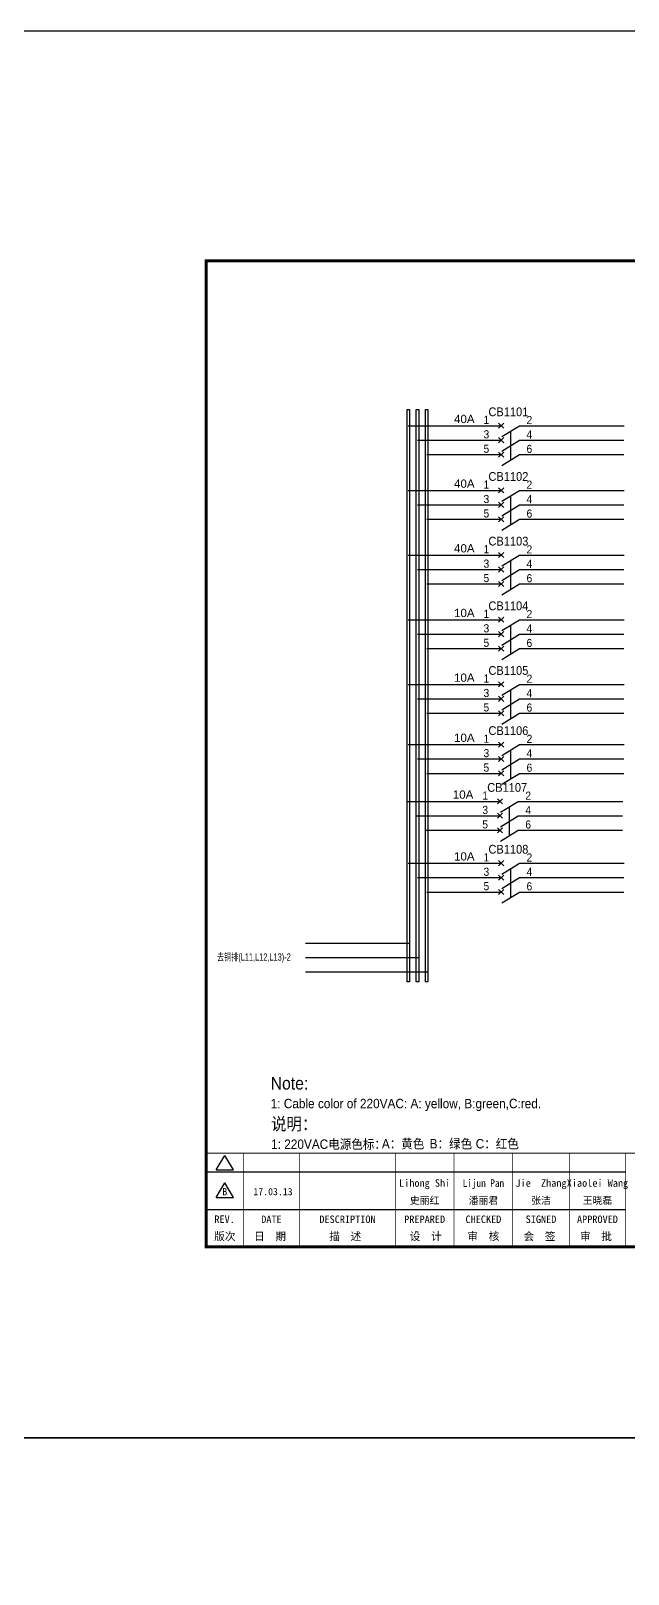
# Model space of a CAD drawing. Extents: x 79822 to 122366, y -56021 to -28815.
# Drawn here: x 95914 to 97821, y -42339 to -37406 of the extents above; entities that cross this region are included whole.
import ezdxf
from ezdxf.enums import TextEntityAlignment as Align
from ezdxf.lldxf.tags import DXFTag

# ---------------------------------------------------------------- set-up
doc = ezdxf.new("R2010")
doc.units = 0
doc.header["$LTSCALE"] = 100
doc.header["$MEASUREMENT"] = 0
for name, color, linetype in [('t', 1, 'Continuous'), ('标准图框及表格', 7, 'Continuous'), ('空气开关', 7, 'Continuous')]:
    doc.layers.add(name, color=color, linetype=linetype)
doc.styles.add('HZ', font='arial.ttf', dxfattribs={"width": 0.7})
doc.styles.get("Standard").update_dxf_attribs({"font": ''})
doc.styles.get('Standard').set_extended_font_data('SimSun')
tags = doc.linetypes.add('CENTER', pattern=[2, 1.25, -0.25, 0.25, -0.25]).pattern_tags.tags
tags[10:11] = [DXFTag(74, 4), DXFTag(75, 0), DXFTag(340, '0'), DXFTag(46, 1.0), DXFTag(50, 0.0), DXFTag(44, 0.0), DXFTag(45, 0.0)]
tags[8:9] = [DXFTag(74, 4), DXFTag(75, 0), DXFTag(340, '0'), DXFTag(46, 1.0), DXFTag(50, 0.0), DXFTag(44, 0.0), DXFTag(45, 0.0)]
tags[6:7] = [DXFTag(74, 4), DXFTag(75, 0), DXFTag(340, '0'), DXFTag(46, 1.0), DXFTag(50, 0.0), DXFTag(44, 0.0), DXFTag(45, 0.0)]
tags[4:5] = [DXFTag(74, 4), DXFTag(75, 0), DXFTag(340, '0'), DXFTag(46, 1.0), DXFTag(50, 0.0), DXFTag(44, 0.0), DXFTag(45, 0.0)]
pattern_1 = [(45, (0, 0), (-0.736262898216564, 0.7362628982165641), [])]

# ---------------------------------------------------------------- blocks, each defined once
blk = doc.blocks.new('供电端子')
at = {"style": 'HZ', "width": 0.7}
blk.add_attdef('供电端子', (0, 0), '', height=17, dxfattribs=at)
blk = doc.blocks.new('图框')
at = {"layer": '标准图框及表格'}
h = blk.add_hatch(dxfattribs=at)
h.set_pattern_fill('ANSI31', color=5, scale=8.329863809039892, style=0)
h.set_pattern_definition(pattern_1)
edge = h.paths.add_edge_path()
edge.add_arc((2399.257256036391, -2998.153851416566), 55.18534773488954, 238.1092081981581, 291.6531626184834)
edge.add_line((2419.619937407027, -3049.445018414634), (2388.525499730735, -3070.242821799802))
edge.add_arc((2238.907377712399, -3078.328790578547), 135.3602868968974, 346.3915348661821, 374.2500326978034)
edge.add_line((2370.467593623529, -3110.177132109857), (2397.50623789792, -3087.85242802291))
edge.add_line((2391.339199201146, -3080.281448750429), (2396.143986595598, -3080.898839897796))
edge.add_spline(control_points=[(2397.470018868538, -3087.887634953957), (2398.35948137939, -3087.023080631327), (2399.970992452319, -3085.456697735681), (2399.869182150054, -3081.252294174519), (2397.426500162081, -3081.012803431273), (2396.121921064187, -3080.884897048199)], knot_values=[0, 0, 0, 0, 6.844331067525468, 12.40042740766005, 18.76924275352248, 18.76924275352248, 18.76924275352248, 18.76924275352248], weights=[1, 1, 1, 1, 1, 1], degree=3, periodic=0)
edge.add_spline(control_points=[(2388.515363058686, -3070.265433304907), (2387.789374929038, -3070.86905758363), (2386.478198365832, -3071.959237952229), (2385.544096281083, -3073.38263759949), (2385.127199159644, -3074.017912079413)], knot_values=[0, 0, 0, 0, 5.253673658024614, 9.488438564008057, 9.488438564008057, 9.488438564008057, 9.488438564008057], weights=[1, 1, 1, 1, 1], degree=3, periodic=0)
edge.add_spline(control_points=[(2386.272665588534, -3072.281716856574), (2385.721471206634, -3072.905523096015), (2384.632427465753, -3074.386714445929), (2384.912828655535, -3077.72895088909), (2387.858851342782, -3079.895552619193), (2390.185443934519, -3080.145534927004), (2391.314573401905, -3080.266855002868)], knot_values=[10.66597461496156, 10.66597461496156, 10.66597461496156, 10.66597461496156, 18.97770399508879, 28.89455822145742, 41.119553648298, 52.64692538081317, 52.64692538081317, 52.64692538081317, 52.64692538081317], weights=[1, 1, 1, 1, 1, 1, 1], degree=3, periodic=0)
h = blk.add_hatch(dxfattribs=at)
h.set_pattern_fill('ANSI31', color=3, scale=8.329863809039892, style=0)
h.set_pattern_definition(pattern_1)
edge = h.paths.add_edge_path()
edge.add_line((2402.469732125144, -3075.776359090531), (2407.706041465404, -3076.440586092609))
edge.add_spline(control_points=[(2401.044493204623, -3068.769946203269), (2400.155030693568, -3069.634500525768), (2398.543519620813, -3071.200883421574), (2398.645329922932, -3075.40528698259), (2401.088011911052, -3075.644777725895), (2402.392591008975, -3075.772684108895)], knot_values=[0, 0, 0, 0, 6.844331067526932, 12.40042740766158, 18.76924275352342, 18.76924275352342, 18.76924275352342, 18.76924275352342], weights=[1, 1, 1, 1, 1, 1], degree=3, periodic=0)
edge.add_line((2428.046918449632, -3046.480449047325), (2401.008274175249, -3068.805153134272))
edge.add_spline(control_points=[(2412.625169549749, -3083.918607966574), (2413.015644598316, -3083.422785431954), (2413.86377905187, -3082.052674005965), (2413.601683417044, -3078.928630268005), (2410.655660730175, -3076.762028538062), (2408.329068138031, -3076.512046230251), (2407.199938671052, -3076.390726154226)], knot_values=[12.65408913243743, 12.65408913243743, 12.65408913243743, 12.65408913243743, 18.97770399508879, 28.89455822145742, 41.119553648298, 52.64692538081317, 52.64692538081317, 52.64692538081317, 52.64692538081317], weights=[1, 1, 1, 1, 1, 1, 1], degree=3, periodic=0)
edge.add_line((2411.626283690712, -3084.975693399283), (2412.781242849298, -3083.732051979769))
edge.add_line((2410.021343801694, -3086.399138189481), (2411.626283690712, -3084.975693399414))
edge.add_line((2378.894574665755, -3107.212562742519), (2409.989012342048, -3086.414759357351))
edge.add_arc((2399.257256036391, -3158.503729740543), 55.18534773488965, 58.10920819815809, 111.6531626184834)
edge.add_arc((2559.607134360383, -3078.328790578547), 135.360286896897, 166.3915348661823, 194.2500326978024)
at = {"color": 7}
for p, q in [((2215.642035047145, -2851.581424744189), (2215.642035047145, -3151.581424744189)), ((3115.642035047145, -2851.581424744189), (3115.642035047145, -3151.581424744189)), ((0, -2911.581424744189), (1340.158172602998, -2911.581424744189)), ((2215.642035047145, -3001.581424744189), (3115.642035047145, -3001.581424744189)), ((3115.642035047145, -3001.581424744189), (4115.642035047145, -3001.581424744189)), ((3791.785572043125, -3001.581424744189), (3791.785572043125, -3151.581424744189)), ((0, -3031.581424744189), (1340.158172602998, -3031.581424744189)), ((4115.642035047145, -3076.581424744189), (3115.642035047145, -3076.581424744189))]:
    blk.add_line(p, q, dxfattribs=at)
at = {"color": 7, "const_width": 3}
blk.add_lwpolyline([(4115.642035047145, -2851.581424744189), (0, -2851.581424744189)], dxfattribs=at)
at = {"layer": 't', "color": 7}
for p, q in [((31.94938321653171, -2904.992613363662), (59.89920926059131, -2859.122325316828)), ((87.8490353046218, -2904.992613363662), (59.89920926059131, -2859.122325316828)), ((31.94938321653171, -2904.992613363662), (87.8490353046218, -2904.992613363662)), ((31.94938321653171, -2992.977239491032), (59.89920926059131, -2947.106951444141)), ((87.8490353046218, -2992.977239491032), (59.89920926059131, -2947.106951444141)), ((31.94938321653171, -2992.977239491032), (87.8490353046218, -2992.977239491032))]:
    blk.add_line(p, q, dxfattribs=at)
at = {"layer": 't', "color": 7, "const_width": 9.61519705431492}
blk.add_lwpolyline([(4115.642035047145, -3151.581424744189), (4115.642035047145, 0), (0, 0), (0, -3151.581424744189)], close=True, dxfattribs=at)
at = {"layer": 't', "color": 7, "const_width": 2.40379926357873}
for points in [[(118.7653193609731, -2852.783324375967), (118.7653193609731, -3151.581424744189)], [(299.0502641293569, -2852.783324375967), (299.0502641293569, -3151.581424744189)], [(604.3883150879992, -2852.783324375967), (604.3883150879992, -3156.41304604568)], [(791.9882990770857, -2852.783324375967), (791.9882990770857, -3156.41304604568)], [(979.588283066143, -2852.783324375967), (979.588283066143, -3156.41304604568)], [(1159.873227834585, -2852.783324375967), (1159.873227834585, -3156.41304604568)], [(1340.158172602998, -2852.783324375967), (1340.158172602998, -3156.41304604568)]]:
    blk.add_lwpolyline(points, dxfattribs=at)
at = {"color": 7, "linetype": 'CENTER'}
for s, height, p in [('图纸编号：', 24, (3125.2212882557, -3066.664538382978)), ('杭州和利时自动化有限公司', 27, (2542.549152440595, -3121.114498389041)), ('文档号：', 24, (3124.032392707933, -3138.728717091954))]:
    blk.add_text(s, height=height, dxfattribs=at).set_placement(p)
at = {"color": 7, "flags": 8}
for tag, p, height in [('DWG.NAME:', (1381.636459220965, -2910.37952511241), 25), ('PROJECTNAME:', (3125.480185663539, -2912.807924402037), 24), ('PROJECTNAME：', (3339.10867075545, -2913.108539231762), 25), ('DWG.NO.:', (3128.186172261583, -3030.402470643486), 24), ('图纸编号', (3315.362718925957, -3052.404678158069), 24), ('FILENO.:', (3128.672545599984, -3106.104124450346), 24), ('文档号', (3317.726365529132, -3124.132485953713), 24)]:
    blk.add_attdef(tag, p, '', height=height, dxfattribs=at)
for tag, height, p in [('RENLIU', 24, (698.1883070825425, -2950.380597809435)), ('SHUFENWANG', 24, (885.7882910716289, -2950.380597809435)), ('FANGHOU', 24, (1069.730755450379, -2950.380597809435)), ('DANDANLI', 24, (1250.015700218792, -2950.380597809435)), ('A', 23, (59.89920926059131, -2974.881554149018)), ('设计时间', 23, (213.8658221408186, -2974.881554149018)), ('刘仁', 23, (698.1883070825425, -3002.188376027443)), ('王姝芬', 23, (885.7882910716289, -3002.188376027443)), ('侯方', 23, (1069.730755450379, -3002.188376027443)), ('李丹丹', 23, (1250.015700218792, -3002.188376027443)), ('#10STATIONONTROLCABINETCOVER', 30, (1777.900103825072, -3017.182374560078)), ('REV.', 24, (59.38265968048654, -3063.048954873535)), ('DATE', 24, (208.907791745165, -3063.048954873535)), ('DESCRIPTION', 24, (451.7192896086781, -3063.048954873535)), ('PREPARED', 24, (698.1883070825425, -3063.048954873535)), ('CHECKED', 24, (885.7882910716144, -3063.048954873535)), ('SIGNED', 24, (1069.730755450364, -3063.048954873535)), ('APPROVED', 24, (1250.015700218792, -3063.048954873535)), ('PAGEXOFX', 24, (3953.713803545135, -3039.081424744189)), ('图纸名称', 30, (1777.900103825072, -3094.695064044037)), ('第几页共几页', 24, (3953.713803545135, -3114.081424744189))]:
    blk.add_attdef(tag, text='', height=height, dxfattribs=at).set_placement(p, align=Align.MIDDLE)
for tag, p in [('图纸名称:', (1377.81237181677, -2965.923337057193)), ('项目名称：', (3121.562334825969, -2984.305160940257)), ('项目名称：', (3325.036680579346, -2984.305160940257))]:
    blk.add_attdef(tag, text='', height=25, dxfattribs=at).set_placement(p, align=Align.BOTTOM_LEFT)
at = {"color": 7, "width": 0.8, "flags": 8}
blk.add_attdef('HANGZHOUHOLLYSYSAUTOMATIONCO.,LTD.', text='', height=24, dxfattribs=at).set_placement((2770.082304289484, -3045.714803244191), align=Align.MIDDLE)
at = {"layer": 't', "color": 7}
for s, p in [('版次', (59.89920926059131, -3117.600441270843)), ('日  期', (204.1999693705875, -3117.600441270843)), ('描  述', (444.4895954714448, -3117.600441270843)), ('设  计', (701.4970341851513, -3117.600441270843)), ('审  核', (885.5947788425256, -3117.600441270843)), ('会  签', (1065.022933075787, -3117.600441270843)), ('审  批', (1245.3078778442, -3117.600441270843))]:
    blk.add_text(s, height=25, dxfattribs=at).set_placement(p, align=Align.MIDDLE_CENTER)
at = {"layer": '标准图框及表格', "color": 5, "style": 'HZ'}
for s, p in [('pgqh', (2373.884875617339, -3059.677228196226)), ('hollilas', (2374.051901626051, -3085.968484618272))]:
    blk.add_text(s, height=5.205656721233694, dxfattribs=at).set_placement(p)
at = {"layer": '标准图框及表格', "color": 3, "style": 'HZ'}
for s, height, p in [('auto', 8.676094535389492, (2400.907127263781, -3074.200036411981)), ('hollysys', 4.338047267694746, (2402.5381050141, -3099.731461394062))]:
    blk.add_text(s, height=height, dxfattribs=at).set_placement(p)

msp = doc.modelspace()

# ---------------------------------------------------------------- linework, layer by layer
at = {"color": 2}
for p, q in [((97119.34065371715, -38668.28702818338), (97416.00526734638, -38668.28702818338)), ((97474.55899865755, -38668.28702818338), (97808.2544608038, -38668.28702818338)), ((97119.34065371715, -38874.97115674744), (97416.00526734638, -38874.97115674744)), ((97474.55899865755, -38874.97115674744), (97808.2544608038, -38874.97115674744)), ((97119.34065371715, -39081.65528531149), (97416.00526734638, -39081.65528531149)), ((97474.55899865755, -39081.65528531149), (97808.2544608038, -39081.65528531149)), ((97119.34065371715, -39288.33941387555), (97416.00526734638, -39288.33941387555)), ((97474.55899865755, -39288.33941387555), (97808.2544608038, -39288.33941387555)), ((97119.34065371715, -39495.0235424396), (97416.00526734638, -39495.0235424396)), ((97474.55899865755, -39495.0235424396), (97808.2544608038, -39495.0235424396)), ((97119.32514458128, -39687.24227317771), (97415.9897582105, -39687.24227317771)), ((97474.54348952167, -39687.24227317771), (97808.23895166792, -39687.24227317771)), ((97115.49065371718, -39868.83169067202), (97412.1552673464, -39868.83169067202)), ((97470.70899865757, -39868.83169067202), (97804.40446080382, -39868.83169067202)), ((97119.35841111494, -40066.39332272123), (97416.02302474417, -40066.39332272123)), ((97474.57675605534, -40066.39332272123), (97808.27221820159, -40066.39332272123)), ((96790.55295035666, -40321.76005669582), (97124.24841250292, -40321.76005669582))]:
    msp.add_line(p, q, dxfattribs=at)
at = {"color": 6}
for p, q in [((97424.09714619372, -38676.37890703072), (97407.91338849904, -38660.19514933605)), ((97407.91338849904, -38676.37890703072), (97424.09714619372, -38660.19514933605)), ((97418.08732372143, -38703.07501436101), (97474.55899865755, -38668.28702818338)), ((97407.91338849904, -38722.49054246222), (97424.09714619372, -38706.30678476755)), ((97424.09714619372, -38722.49054246222), (97407.91338849904, -38706.30678476755)), ((97418.08732372143, -38749.18664979251), (97474.55899865755, -38714.39866361488)), ((97407.91338849904, -38768.60217789372), (97424.09714619372, -38752.41842019905)), ((97424.09714619372, -38768.60217789372), (97407.91338849904, -38752.41842019905)), ((97418.08732372143, -38795.29828522402), (97474.55899865755, -38760.51029904639)), ((97424.09714619372, -38883.06303559477), (97407.91338849904, -38866.8792779001)), ((97407.91338849904, -38883.06303559477), (97424.09714619372, -38866.8792779001)), ((97407.91338849904, -38929.17467102627), (97424.09714619372, -38912.9909133316)), ((97424.09714619372, -38929.17467102627), (97407.91338849904, -38912.9909133316)), ((97418.08732372143, -38909.75914292507), (97474.55899865755, -38874.97115674744)), ((97407.91338849904, -38975.28630645778), (97424.09714619372, -38959.10254876311)), ((97424.09714619372, -38975.28630645778), (97407.91338849904, -38959.10254876311)), ((97418.08732372143, -38955.87077835657), (97474.55899865755, -38921.08279217894)), ((97418.08732372143, -39001.98241378807), (97474.55899865755, -38967.19442761044)), ((97424.09714619372, -39089.74716415883), (97407.91338849904, -39073.56340646416)), ((97407.91338849904, -39089.74716415883), (97424.09714619372, -39073.56340646416)), ((97418.08732372143, -39116.44327148912), (97474.55899865755, -39081.65528531149)), ((97407.91338849904, -39135.85879959033), (97424.09714619372, -39119.67504189566)), ((97424.09714619372, -39135.85879959033), (97407.91338849904, -39119.67504189566)), ((97418.08732372143, -39162.55490692062), (97474.55899865755, -39127.76692074299)), ((97407.91338849904, -39181.97043502183), (97424.09714619372, -39165.78667732716)), ((97424.09714619372, -39181.97043502183), (97407.91338849904, -39165.78667732716)), ((97418.08732372143, -39208.66654235213), (97474.55899865755, -39173.8785561745)), ((97424.09714619372, -39296.43129272288), (97407.91338849904, -39280.24753502821)), ((97407.91338849904, -39296.43129272288), (97424.09714619372, -39280.24753502821)), ((97418.08732372143, -39323.12740005318), (97474.55899865755, -39288.33941387555)), ((97407.91338849904, -39342.54292815438), (97424.09714619372, -39326.35917045971)), ((97424.09714619372, -39342.54292815438), (97407.91338849904, -39326.35917045971)), ((97418.08732372143, -39369.23903548468), (97474.55899865755, -39334.45104930705)), ((97407.91338849904, -39388.65456358589), (97424.09714619372, -39372.47080589121)), ((97424.09714619372, -39388.65456358589), (97407.91338849904, -39372.47080589121)), ((97418.08732372143, -39415.35067091618), (97474.55899865755, -39380.56268473855)), ((97424.09714619372, -39503.11542128694), (97407.91338849904, -39486.93166359227)), ((97407.91338849904, -39503.11542128694), (97424.09714619372, -39486.93166359227)), ((97418.08732372143, -39529.81152861723), (97474.55899865755, -39495.0235424396)), ((97407.91338849904, -39549.22705671844), (97424.09714619372, -39533.04329902377)), ((97424.09714619372, -39549.22705671844), (97407.91338849904, -39533.04329902377)), ((97418.08732372143, -39575.92316404873), (97474.55899865755, -39541.1351778711)), ((97407.91338849904, -39595.33869214994), (97424.09714619372, -39579.15493445527)), ((97424.09714619372, -39595.33869214994), (97407.91338849904, -39579.15493445527)), ((97418.08732372143, -39622.03479948024), (97474.55899865755, -39587.24681330261)), ((97424.08163705784, -39695.33415202505), (97407.89787936317, -39679.15039433038)), ((97407.89787936317, -39695.33415202505), (97424.08163705784, -39679.15039433038)), ((97418.07181458555, -39722.03025935534), (97474.54348952167, -39687.24227317771)), ((97407.89787936317, -39741.44578745655), (97424.08163705784, -39725.26202976188)), ((97424.08163705784, -39741.44578745655), (97407.89787936317, -39725.26202976188)), ((97418.07181458555, -39768.14189478684), (97474.54348952167, -39733.35390860921)), ((97407.89787936317, -39787.55742288805), (97424.08163705784, -39771.37366519338)), ((97424.08163705784, -39787.55742288805), (97407.89787936317, -39771.37366519338)), ((97418.07181458555, -39814.25353021835), (97474.54348952167, -39779.46554404072)), ((97420.24714619374, -39876.92356951936), (97404.06338849907, -39860.73981182469)), ((97404.06338849907, -39876.92356951936), (97420.24714619374, -39860.73981182469)), ((97414.23732372145, -39903.61967684965), (97470.70899865757, -39868.83169067202)), ((97404.06338849907, -39923.03520495086), (97420.24714619374, -39906.85144725619)), ((97420.24714619374, -39923.03520495086), (97404.06338849907, -39906.85144725619)), ((97404.06338849907, -39969.14684038236), (97420.24714619374, -39952.96308268769)), ((97420.24714619374, -39969.14684038236), (97404.06338849907, -39952.96308268769)), ((97414.23732372145, -39949.73131228115), (97470.70899865757, -39914.94332610352)), ((97414.23732372145, -39995.84294771266), (97470.70899865757, -39961.05496153502)), ((97424.1149035915, -40074.48520156857), (97407.93114589683, -40058.3014438739)), ((97407.93114589683, -40074.48520156857), (97424.1149035915, -40058.3014438739)), ((97418.10508111921, -40101.18130889886), (97474.57675605534, -40066.39332272123)), ((97407.93114589683, -40120.59683700007), (97424.1149035915, -40104.4130793054)), ((97424.1149035915, -40120.59683700007), (97407.93114589683, -40104.4130793054)), ((97418.10508111921, -40147.29294433037), (97474.57675605534, -40112.50495815273)), ((97407.93114589683, -40166.70847243157), (97424.1149035915, -40150.5247147369)), ((97424.1149035915, -40166.70847243157), (97407.93114589683, -40150.5247147369)), ((97418.10508111921, -40193.40457976187), (97474.57675605534, -40158.61659358424))]:
    msp.add_line(p, q, dxfattribs=at)
at = {"color": 3}
for p, q in [((97149.04065371717, -38714.39866361488), (97416.00526734638, -38714.39866361488)), ((97474.55899865755, -38714.39866361488), (97807.66481113863, -38714.39866361488)), ((97149.04065371717, -38921.08279217894), (97416.00526734638, -38921.08279217894)), ((97474.55899865755, -38921.08279217894), (97807.66481113863, -38921.08279217894)), ((97149.04065371717, -39127.76692074299), (97416.00526734638, -39127.76692074299)), ((97474.55899865755, -39127.76692074299), (97807.66481113863, -39127.76692074299)), ((97149.04065371717, -39334.45104930705), (97416.00526734638, -39334.45104930705)), ((97474.55899865755, -39334.45104930705), (97807.66481113863, -39334.45104930705)), ((97149.04065371717, -39541.1351778711), (97416.00526734638, -39541.1351778711)), ((97474.55899865755, -39541.1351778711), (97807.66481113863, -39541.1351778711)), ((97149.02514458129, -39733.35390860921), (97415.9897582105, -39733.35390860921)), ((97474.54348952167, -39733.35390860921), (97807.64930200276, -39733.35390860921)), ((97145.19065371719, -39914.94332610352), (97412.1552673464, -39914.94332610352)), ((97470.70899865757, -39914.94332610352), (97803.81481113865, -39914.94332610352)), ((97149.05841111495, -40112.50495815273), (97416.02302474417, -40112.50495815273)), ((97474.57675605534, -40112.50495815273), (97807.68256853642, -40112.50495815273)), ((96790.55295035666, -40367.87169212732), (97153.12457401479, -40367.87169212732))]:
    msp.add_line(p, q, dxfattribs=at)
at = {"color": 1}
for p, q in [((97179.02153282885, -38760.51029904639), (97416.00526734638, -38760.51029904639)), ((97474.55899865755, -38760.51029904639), (97807.66481113863, -38760.51029904639)), ((97179.02153282885, -38967.19442761044), (97416.00526734638, -38967.19442761044)), ((97474.55899865755, -38967.19442761044), (97807.66481113863, -38967.19442761044)), ((97179.02153282885, -39173.8785561745), (97416.00526734638, -39173.8785561745)), ((97474.55899865755, -39173.8785561745), (97807.66481113863, -39173.8785561745)), ((97179.02153282885, -39380.56268473855), (97416.00526734638, -39380.56268473855)), ((97474.55899865755, -39380.56268473855), (97807.66481113863, -39380.56268473855)), ((97179.02153282885, -39587.24681330261), (97416.00526734638, -39587.24681330261)), ((97474.55899865755, -39587.24681330261), (97807.66481113863, -39587.24681330261)), ((97179.00602369297, -39779.46554404072), (97415.9897582105, -39779.46554404072)), ((97474.54348952167, -39779.46554404072), (97807.64930200276, -39779.46554404072)), ((97175.17153282887, -39961.05496153502), (97412.1552673464, -39961.05496153502)), ((97470.70899865757, -39961.05496153502), (97803.81481113865, -39961.05496153502)), ((97179.03929022663, -40158.61659358424), (97416.02302474417, -40158.61659358424)), ((97474.57675605534, -40158.61659358424), (97807.68256853642, -40158.61659358424)), ((96790.55295035666, -40413.98332755882), (97181.62794004077, -40413.98332755882))]:
    msp.add_line(p, q, dxfattribs=at)
for points in [[(79822.04042432853, -37406.2213611232), (122365.9058342829, -37406.2213611232), (122365.9058342829, -41902.71170878626), (79822.04042432853, -41902.71170878626)], [(97181.62794004077, -38616.5870281834), (97181.62794004077, -40445.41500561746), (97173.79065371711, -40445.41500561746), (97173.79065371711, -38616.5870281834)], [(80424.02288337171, -41902.71170878626), (120415.6888531589, -41902.71170878626), (120415.6888531589, -46484.74540639428), (80424.02288337171, -46484.74540639428)]]:
    msp.add_lwpolyline(points, close=True, dxfattribs=at)
at = {"color": 2}
msp.add_lwpolyline([(97123.32794004084, -38616.5870281834), (97123.32794004084, -40445.41500561746), (97115.49065371718, -40445.41500561746), (97115.49065371718, -38616.5870281834)], close=True, dxfattribs=at)
at = {"color": 3}
msp.add_lwpolyline([(97152.4779400408, -38616.5870281834), (97152.4779400408, -40445.41500561746), (97144.64065371714, -40445.41500561746), (97144.64065371714, -38616.5870281834)], close=True, dxfattribs=at)
at = {"layer": '空气开关', "color": 6}
for p, q in [((97446.32316118949, -38731.79265670368), (97446.32316118949, -38685.68102127221)), ((97446.32316118949, -38777.90429213519), (97446.32316118949, -38731.79265670371)), ((97446.32316118949, -38938.47678526774), (97446.32316118949, -38892.36514983627)), ((97446.32316118949, -38984.58842069924), (97446.32316118949, -38938.47678526777)), ((97446.32316118949, -39145.16091383179), (97446.32316118949, -39099.04927840032)), ((97446.32316118949, -39191.2725492633), (97446.32316118949, -39145.16091383182)), ((97446.32316118949, -39351.84504239585), (97446.32316118949, -39305.73340696438)), ((97446.32316118949, -39397.95667782735), (97446.32316118949, -39351.84504239588)), ((97446.32316118949, -39558.5291709599), (97446.32316118949, -39512.41753552843)), ((97446.32316118949, -39604.64080639141), (97446.32316118949, -39558.52917095993)), ((97446.30765205361, -39750.74790169801), (97446.30765205361, -39704.63626626654)), ((97446.30765205361, -39796.85953712952), (97446.30765205361, -39750.74790169804)), ((97442.47316118951, -39932.33731919232), (97442.47316118951, -39886.22568376085)), ((97442.47316118951, -39978.44895462383), (97442.47316118951, -39932.33731919235)), ((97446.34091858727, -40129.89895124154), (97446.34091858727, -40083.78731581006)), ((97446.34091858727, -40176.01058667304), (97446.34091858727, -40129.89895124156))]:
    msp.add_line(p, q, dxfattribs=at)

# ---------------------------------------------------------------- block references
at = {"color": 1}
ref = msp.add_blockref('图框', (96473.40797365573, -38141.47210821904), dxfattribs=at)
ref.add_attrib('第几页共几页', '第2页 共5页', dxfattribs={"color": 7, "height": 24, "flags": 8}).set_placement((100427.1217772009, -41255.55353296323), align=Align.MIDDLE)
ref.add_attrib('图纸编号', 'BHE-17020007/01 -C0-002-04', (99788.77069258169, -41193.87678637711), dxfattribs={"color": 7, "height": 24, "flags": 8})
ref.add_attrib('文档号', 'B17-P11-008837', (99791.13433918485, -41265.60459417275), dxfattribs={"color": 7, "height": 24, "flags": 8})
ref.add_attrib('图纸名称', '1# & 2# 汽机电源柜1接线图', dxfattribs={"color": 7, "height": 30, "flags": 8}).set_placement((98251.30807748082, -41236.16717226308), align=Align.MIDDLE)
ref.add_attrib('刘仁', '史丽红', dxfattribs={"color": 7, "height": 23, "flags": 8}).set_placement((97171.59628073827, -41143.66048424648), align=Align.MIDDLE)
ref.add_attrib('王姝芬', '潘丽君', dxfattribs={"color": 7, "height": 23, "flags": 8}).set_placement((97359.19626472736, -41143.66048424648), align=Align.MIDDLE)
ref.add_attrib('侯方', '张洁', dxfattribs={"color": 7, "height": 23, "flags": 8}).set_placement((97543.13872910611, -41143.66048424648), align=Align.MIDDLE)
ref.add_attrib('李丹丹', '王晓磊', dxfattribs={"color": 7, "height": 23, "flags": 8}).set_placement((97723.42367387452, -41143.66048424648), align=Align.MIDDLE)
ref.add_attrib('设计时间', '17.03.13', dxfattribs={"color": 7, "height": 23, "flags": 8}).set_placement((96687.27379579656, -41116.35366236806), align=Align.MIDDLE)
ref.add_attrib('A', 'B', dxfattribs={"color": 7, "height": 23, "flags": 8}).set_placement((96533.30718291632, -41116.35366236806), align=Align.MIDDLE)
ref.add_attrib('REV.', 'REV.', dxfattribs={"color": 7, "height": 24, "flags": 8}).set_placement((96532.79063333623, -41204.52106309257), align=Align.MIDDLE)
ref.add_attrib('DATE', 'DATE', dxfattribs={"color": 7, "height": 24, "flags": 8}).set_placement((96682.31576540088, -41204.52106309257), align=Align.MIDDLE)
ref.add_attrib('DESCRIBE', 'DESCRIPTION', dxfattribs={"color": 7, "height": 24, "flags": 8}).set_placement((96925.12726326441, -41204.52106309257), align=Align.MIDDLE)
ref.add_attrib('PREPARE', 'PREPARED', dxfattribs={"color": 7, "height": 24, "flags": 8}).set_placement((97171.59628073827, -41204.52106309257), align=Align.MIDDLE)
ref.add_attrib('VERIFY', 'CHECKED', dxfattribs={"color": 7, "height": 24, "flags": 8}).set_placement((97359.19626472733, -41204.52106309257), align=Align.MIDDLE)
ref.add_attrib('SIGN', 'SIGNED', dxfattribs={"color": 7, "height": 24, "flags": 8}).set_placement((97543.13872910611, -41204.52106309257), align=Align.MIDDLE)
ref.add_attrib('APPROVER', 'APPROVED', dxfattribs={"color": 7, "height": 24, "flags": 8}).set_placement((97723.42367387452, -41204.52106309257), align=Align.MIDDLE)
ref.add_attrib('RENLIU', 'Lihong Shi', dxfattribs={"color": 7, "height": 24, "flags": 8}).set_placement((97171.59628073827, -41091.85270602848), align=Align.MIDDLE)
ref.add_attrib('SHUFENWANG', 'Lijun Pan', dxfattribs={"color": 7, "height": 24, "width": 0.9, "flags": 8}).set_placement((97359.19626472736, -41091.85270602848), align=Align.MIDDLE)
ref.add_attrib('FANGHOU', 'Jie  Zhang', dxfattribs={"color": 7, "height": 24, "flags": 8}).set_placement((97543.13872910611, -41091.85270602848), align=Align.MIDDLE)
ref.add_attrib('DANDANLI', 'Xiaolei Wang', dxfattribs={"color": 7, "height": 24, "flags": 8}).set_placement((97723.42367387452, -41091.85270602848), align=Align.MIDDLE)
ref.add_attrib('DWG.NAME:', 'DWG.NAME:', (97855.04443287669, -41051.85163333145), dxfattribs={"color": 7, "height": 25, "flags": 8})
ref.add_attrib('#10STATIONONTROLCABINETCOVER', '1# & 2#  TURBINE POWER DISTRIBUTION CABINET WIRING DIAGRAM', dxfattribs={"color": 7, "height": 24, "width": 0.8, "flags": 8}).set_placement((98251.30807748082, -41158.65448277911), align=Align.MIDDLE)
ref.add_attrib('图纸名称:', '图纸名称:', dxfattribs={"color": 7, "height": 25, "flags": 8}).set_placement((97851.22034547251, -41107.39544527623), align=Align.BOTTOM_LEFT)
ref.add_attrib('HANGZHOUHOLLYSYSAUTOMATIONCO.,LTD', 'HANGZHOU HOLLYSYS AUTOMATION CO.,LTD.', dxfattribs={"color": 7, "height": 30, "width": 0.8, "flags": 8}).set_placement((99243.49027794521, -41187.18691146323), align=Align.MIDDLE)
ref.add_attrib('PROJECTNAME：', 'PROJECT NAME：', (99598.7943958859, -41054.5806474508), dxfattribs={"color": 7, "height": 25, "width": 0.8, "flags": 8})
ref.add_attrib('项目名称：', '项目名称：', dxfattribs={"color": 7, "height": 25, "flags": 8}).set_placement((99594.97030848172, -41125.7772691593), align=Align.BOTTOM_LEFT)
ref.add_attrib('PROJECTNAME：', 'Ethiopia Welkait Sugar Cane Factory Project', (99812.5166444112, -41054.5806474508), dxfattribs={"color": 7, "height": 25, "width": 0.7, "flags": 8})
ref.add_attrib('项目名称：', '埃塞俄比亚瓦尔凯特糖厂4×30MW机组电站DCS', dxfattribs={"color": 7, "height": 25, "flags": 8}).set_placement((99798.44465423509, -41125.7772691593), align=Align.BOTTOM_LEFT)
ref.add_attrib('PAGEXOFX', 'PAGE 2 OF 5', dxfattribs={"color": 7, "height": 24, "flags": 8}).set_placement((100427.1217772009, -41180.55353296323), align=Align.MIDDLE)
ref.add_attrib('DWG.NO.：', 'DWG.NO.：', (99602.78302227572, -41176.06065451856), dxfattribs={"color": 7, "height": 24, "flags": 8})
ref.add_attrib('FILENO.：', 'FILE No.：', (99602.78302227572, -41251.06065451856), dxfattribs={"color": 7, "height": 24, "flags": 8})
ref = msp.add_blockref('供电端子', (97438.99321256937, -38637.81887161255), dxfattribs=dict(xscale=0.9349999999976717, yscale=0.9349999999976717))
ref.add_attrib('供电端子', 'CB1101', dxfattribs={"height": 28.05, "style": 'HZ', "width": 0.9}).set_placement((97438.99321256937, -38637.81887161255), align=Align.CENTER)
ref = msp.add_blockref('供电端子', (97298.19321256939, -38659.81887161255), dxfattribs=dict(xscale=0.9349999999976717, yscale=0.9349999999976717))
ref.add_attrib('供电端子', '40A', dxfattribs={"height": 26.4, "style": 'HZ'}).set_placement((97298.19321256939, -38659.81887161255), align=Align.CENTER)
ref = msp.add_blockref('供电端子', (97438.99321256937, -38844.50300017661), dxfattribs=dict(xscale=0.9349999999976717, yscale=0.9349999999976717))
ref.add_attrib('供电端子', 'CB1102', dxfattribs={"height": 28.05, "style": 'HZ', "width": 0.9}).set_placement((97438.99321256937, -38844.50300017661), align=Align.CENTER)
ref = msp.add_blockref('供电端子', (97298.19321256939, -38866.50300017661), dxfattribs=dict(xscale=0.9349999999976717, yscale=0.9349999999976717))
ref.add_attrib('供电端子', '40A', dxfattribs={"height": 26.4, "style": 'HZ'}).set_placement((97298.19321256939, -38866.50300017661), align=Align.CENTER)
ref = msp.add_blockref('供电端子', (97298.19321256939, -39073.18712874066), dxfattribs=dict(xscale=0.9349999999976717, yscale=0.9349999999976717))
ref.add_attrib('供电端子', '40A', dxfattribs={"height": 26.4, "style": 'HZ'}).set_placement((97298.19321256939, -39073.18712874066), align=Align.CENTER)
ref = msp.add_blockref('供电端子', (97438.99321256937, -39051.18712874066), dxfattribs=dict(xscale=0.9349999999976717, yscale=0.9349999999976717))
ref.add_attrib('供电端子', 'CB1103', dxfattribs={"height": 28.05, "style": 'HZ', "width": 0.9}).set_placement((97438.99321256937, -39051.18712874066), align=Align.CENTER)
ref = msp.add_blockref('供电端子', (97298.19321256939, -39279.87125730472), dxfattribs=dict(xscale=0.9349999999976717, yscale=0.9349999999976717))
ref.add_attrib('供电端子', '10A', dxfattribs={"height": 26.4, "style": 'HZ'}).set_placement((97298.19321256939, -39279.87125730472), align=Align.CENTER)
ref = msp.add_blockref('供电端子', (97438.99321256937, -39257.87125730472), dxfattribs=dict(xscale=0.9349999999976717, yscale=0.9349999999976717))
ref.add_attrib('供电端子', 'CB1104', dxfattribs={"height": 28.05, "style": 'HZ', "width": 0.9}).set_placement((97438.99321256937, -39257.87125730472), align=Align.CENTER)
ref = msp.add_blockref('供电端子', (97298.19321256939, -39486.55538586877), dxfattribs=dict(xscale=0.9349999999976717, yscale=0.9349999999976717))
ref.add_attrib('供电端子', '10A', dxfattribs={"height": 26.4, "style": 'HZ'}).set_placement((97298.19321256939, -39486.55538586877), align=Align.CENTER)
ref = msp.add_blockref('供电端子', (97438.99321256937, -39464.55538586877), dxfattribs=dict(xscale=0.9349999999976717, yscale=0.9349999999976717))
ref.add_attrib('供电端子', 'CB1105', dxfattribs={"height": 28.05, "style": 'HZ', "width": 0.9}).set_placement((97438.99321256937, -39464.55538586877), align=Align.CENTER)
ref = msp.add_blockref('供电端子', (97298.17770343351, -39678.77411660688), dxfattribs=dict(xscale=0.9349999999976717, yscale=0.9349999999976717))
ref.add_attrib('供电端子', '10A', dxfattribs={"height": 26.4, "style": 'HZ'}).set_placement((97298.17770343351, -39678.77411660688), align=Align.CENTER)
ref = msp.add_blockref('供电端子', (97438.9777034335, -39656.77411660688), dxfattribs=dict(xscale=0.9349999999976717, yscale=0.9349999999976717))
ref.add_attrib('供电端子', 'CB1106', dxfattribs={"height": 28.05, "style": 'HZ', "width": 0.9}).set_placement((97438.9777034335, -39656.77411660688), align=Align.CENTER)
ref = msp.add_blockref('供电端子', (97294.34321256941, -39860.36353410119), dxfattribs=dict(xscale=0.9349999999976717, yscale=0.9349999999976717))
ref.add_attrib('供电端子', '10A', dxfattribs={"height": 26.4, "style": 'HZ'}).set_placement((97294.34321256941, -39860.36353410119), align=Align.CENTER)
ref = msp.add_blockref('供电端子', (97435.1432125694, -39838.36353410119), dxfattribs=dict(xscale=0.9349999999976717, yscale=0.9349999999976717))
ref.add_attrib('供电端子', 'CB1107', dxfattribs={"height": 28.05, "style": 'HZ', "width": 0.9}).set_placement((97435.1432125694, -39838.36353410119), align=Align.CENTER)
ref = msp.add_blockref('供电端子', (97298.21096996717, -40057.9251661504), dxfattribs=dict(xscale=0.9349999999976717, yscale=0.9349999999976717))
ref.add_attrib('供电端子', '10A', dxfattribs={"height": 26.4, "style": 'HZ'}).set_placement((97298.21096996717, -40057.9251661504), align=Align.CENTER)
ref = msp.add_blockref('供电端子', (97439.01096996716, -40035.9251661504), dxfattribs=dict(xscale=0.9349999999976717, yscale=0.9349999999976717))
ref.add_attrib('供电端子', 'CB1108', dxfattribs={"height": 28.05, "style": 'HZ', "width": 0.9}).set_placement((97439.01096996716, -40035.9251661504), align=Align.CENTER)

# ---------------------------------------------------------------- texts
at = {"style": 'HZ', "width": 0.7}
msp.add_text('去铜排(L11,L12,L13)-2', height=23.1, dxfattribs=at).set_placement((96508.72344816472, -40377.866550386))
at = {"color": 3, "style": 'HZ', "width": 0.9}
for s, height, p in [('Note:', 40, (96679.81823124576, -40789.89068203259)), ('1: Cable color of 220VAC: A: yellow, B:green,C:red.', 30, (96679.81823124576, -40849.63611832002)), ('说明：', 40, (96681.2356798276, -40919.77484620863)), ('说明：', 40, (96681.2356798276, -40919.77484620863)), ('1: 220VAC电源色标：', 30, (96681.2356798276, -40979.52028249606)), ('A：黄色', 30, (97034.89201268149, -40978.08866013729)), ('B：绿色', 30, (97187.50948156932, -40978.08882268818)), ('C：红色', 30, (97334.64767029896, -40978.08882268818))]:
    msp.add_text(s, height=height, dxfattribs=at).set_placement(p)
at = {"layer": '空气开关', "style": 'HZ', "width": 0.9}
for s, p in [('1', (97359.59549916837, -38662.59206586116)), ('2', (97497.00799875076, -38663.05023029409)), ('3', (97359.59549916837, -38708.70370129267)), ('4', (97497.00799875076, -38709.1618657256)), ('5', (97359.59549916837, -38754.81533672417)), ('6', (97497.00799875076, -38755.2735011571)), ('1', (97359.59549916837, -38869.27619442522)), ('2', (97497.00799875076, -38869.73435885815)), ('3', (97359.59549916837, -38915.38782985672)), ('4', (97497.00799875076, -38915.84599428965)), ('5', (97359.59549916837, -38961.49946528822)), ('6', (97497.00799875076, -38961.95762972115)), ('1', (97359.59549916837, -39075.96032298927)), ('2', (97497.00799875076, -39076.4184874222)), ('3', (97359.59549916837, -39122.07195842078)), ('4', (97497.00799875076, -39122.53012285371)), ('5', (97359.59549916837, -39168.18359385228)), ('6', (97497.00799875076, -39168.64175828521)), ('1', (97359.59549916837, -39282.64445155333)), ('2', (97497.00799875076, -39283.10261598626)), ('3', (97359.59549916837, -39328.75608698483)), ('4', (97497.00799875076, -39329.21425141776)), ('5', (97359.59549916837, -39374.86772241633)), ('6', (97497.00799875076, -39375.32588684926)), ('3', (97359.59549916837, -39535.44021554889)), ('1', (97359.59549916837, -39489.32858011738)), ('2', (97497.00799875076, -39489.78674455031)), ('5', (97359.59549916837, -39581.55185098039)), ('4', (97497.00799875076, -39535.89837998182)), ('6', (97497.00799875076, -39582.01001541332)), ('1', (97359.5799900325, -39681.54731085549)), ('2', (97496.99248961489, -39682.00547528842)), ('3', (97359.5799900325, -39727.658946287)), ('4', (97496.99248961489, -39728.11711071993)), ('5', (97359.5799900325, -39773.7705817185)), ('6', (97496.99248961489, -39774.22874615143)), ('1', (97355.74549916839, -39863.1367283498)), ('2', (97493.15799875079, -39863.59489278273)), ('3', (97355.74549916839, -39909.24836378131)), ('4', (97493.15799875079, -39909.70652821424)), ('5', (97355.74549916839, -39955.35999921281)), ('6', (97493.15799875079, -39955.81816364574)), ('1', (97359.61325656615, -40060.69836039902)), ('2', (97497.02575614855, -40061.15652483195)), ('3', (97359.61325656615, -40106.80999583052)), ('4', (97497.02575614855, -40107.26816026345)), ('5', (97359.61325656615, -40152.92163126202)), ('6', (97497.02575614855, -40153.37979569495))]:
    msp.add_text(s, height=26.00961058081033, dxfattribs=at).set_placement(p)

doc.saveas('drawing.dxf')
